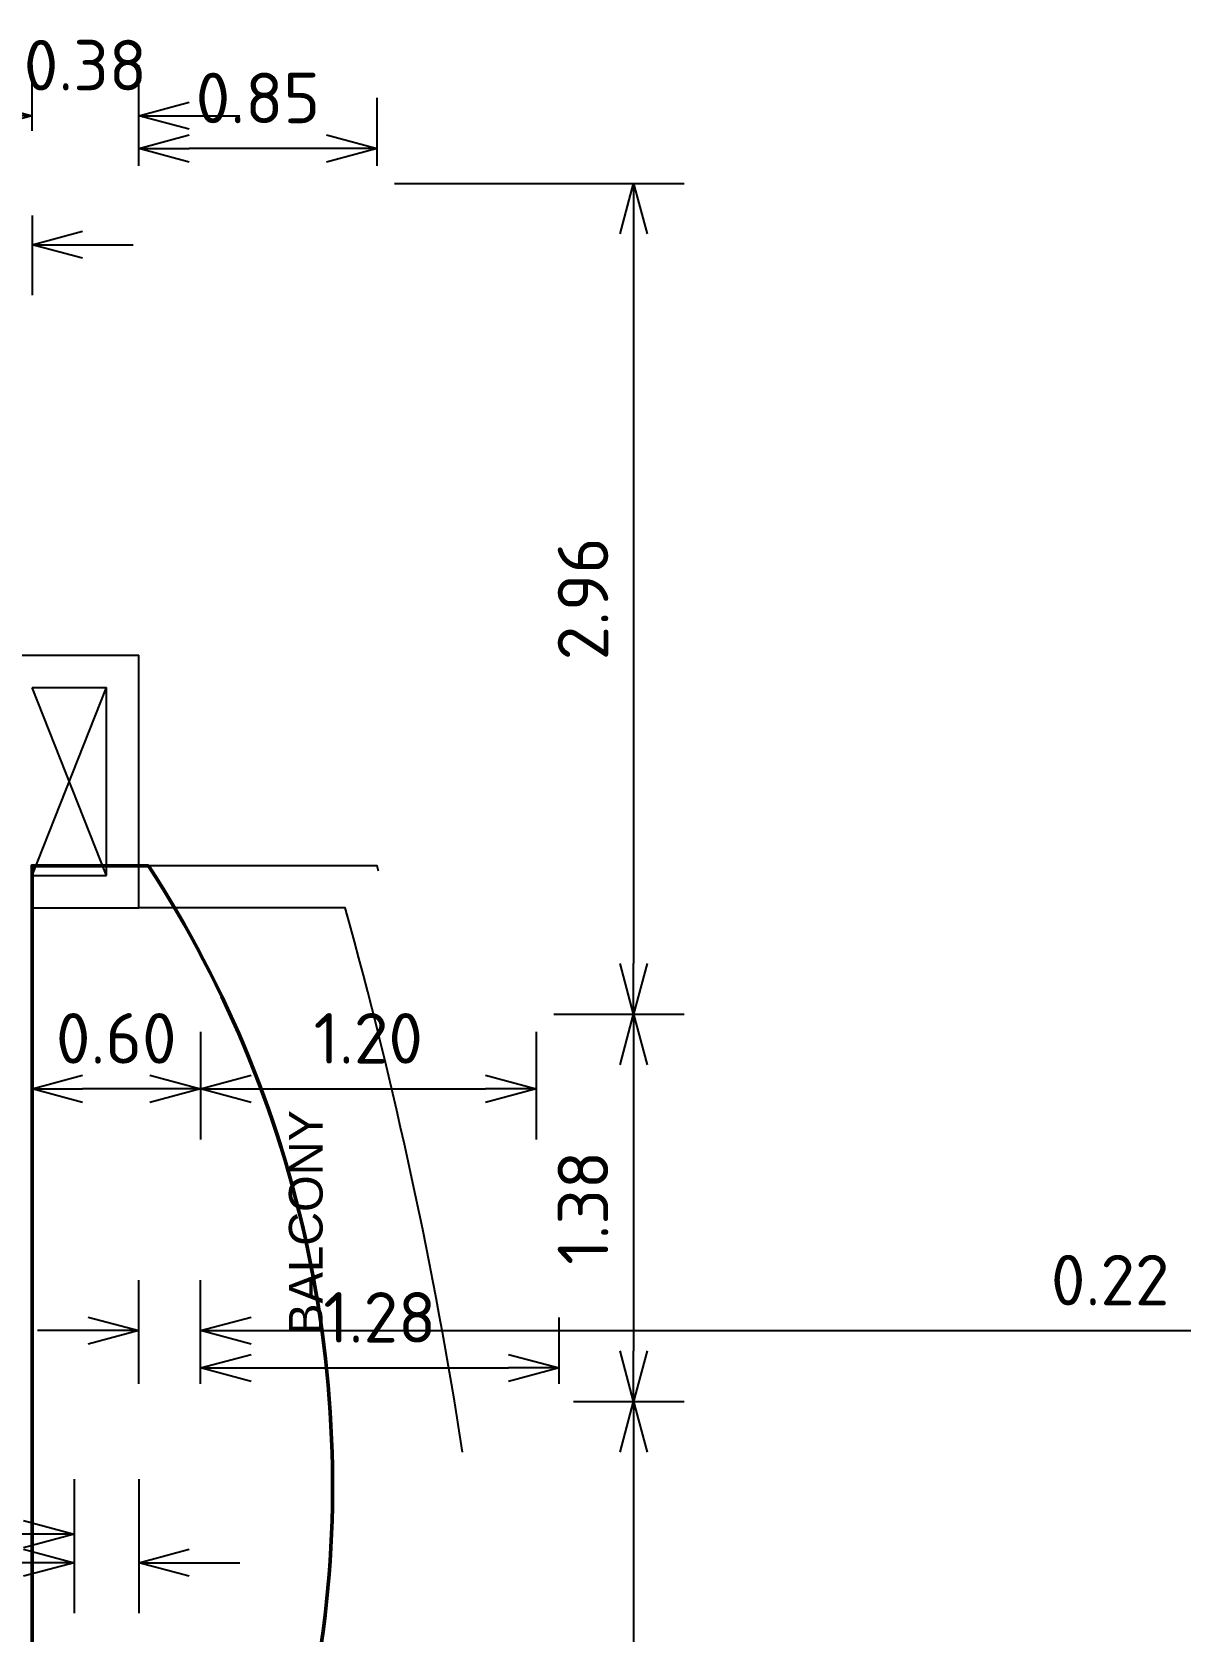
# Model space of a CAD drawing. Header units: inches. Extents: x 0 to 429, y 0 to 185.
# Drawn here: x 263.4 to 267.53, y 105.58 to 111.28 of the extents above; entities that cross this region are included whole.
import ezdxf

# ---------------------------------------------------------------- set-up
doc = ezdxf.new("R2010")
doc.units = ezdxf.units.IN
doc.header["$MEASUREMENT"] = 0
doc.layers.get('DEFPOINTS').update_dxf_attribs({"lineweight": 18})
doc.layers.add('FLOOR01', color=7, linetype='Continuous', lineweight=50)
doc.styles.add('Sanvi Common', font='isocpeur.ttf')
doc.styles.add('Xr-4BHK-A-B-Typical-Sub$0$DIM', font='arial.ttf')
doc.dimstyles.new('Sanvi Common', dxfattribs={"dimtxt": 0.18, "dimasz": 0.18, "dimexe": 0.18, "dimexo": 0.0625, "dimgap": 0.09, "dimtad": 1, "dimzin": 0, "dimdsep": 46, "dimtxsty": 'Sanvi Common', "dimblk": 'OPEN30', "dimcen": 0.09, "dimclrd": 68, "dimclre": 68, "dimclrt": 40, "dimadec": 0, "dimazin": 0, "dimtfac": 1, "dimtofl": 0, "dimtmove": 0, "dimatfit": 3, "dimldrblk": 'OPEN30', "dimfxl": 1, "dimtolj": 1, "dimtzin": 0, "dimarcsym": 0})

# ---------------------------------------------------------------- blocks, each defined once
blk = doc.blocks.new('_Open30')
at = {"color": 0, "linetype": 'ByBlock', "lineweight": -2}
for p, q in [((-1, 0.26794919), (0, 0)), ((0, 0), (-1, -0.26794919)), ((0, 0), (-1, 0))]:
    blk.add_line(p, q, dxfattribs=at)
blk = doc.blocks.new('*D361')
at = {"color": 68, "lineweight": -2, "transparency": 16777216}
for p, q in [((263.1742151244891, 110.6269652390034), (263.1742151244891, 110.3427127672839)), ((263.4042151244996, 110.6269652390034), (263.4042151244996, 110.3427127672839)), ((262.9942151244891, 110.5227127672839), (259.6462151244911, 110.5227127672839)), ((263.5842151244996, 110.5227127672839), (263.7642151244996, 110.5227127672839))]:
    blk.add_line(p, q, dxfattribs=at)
at = {"layer": 'DEFPOINTS', "color": 0, "transparency": 16777216}
for p in [(263.1742151244891, 110.6894652390034), (263.4042151244996, 110.6894652390034), (263.4042151244996, 110.5227127672839)]:
    blk.add_point(p, dxfattribs=at)
at = {"color": 68, "lineweight": -2, "transparency": 16777216, "xscale": 0.18, "yscale": 0.18, "zscale": 0.18}
blk.add_blockref('_Open30', (263.1742151244891, 110.5227127672839), dxfattribs=at)
at = {"color": 68, "lineweight": -2, "transparency": 16777216, "xscale": 0.18, "yscale": 0.18, "zscale": 0.18, "rotation": 180}
blk.add_blockref('_Open30', (263.4042151244996, 110.5227127672839), dxfattribs=at)
at = {"color": 40, "transparency": 16777216, "insert": (259.9342151244911, 110.7027127672839), "char_height": 0.18, "attachment_point": 5, "style": 'Sanvi Common'}
blk.add_mtext('\\A1;0.23', dxfattribs=at)
blk = doc.blocks.new('*D362')
at = {"color": 68, "lineweight": -2, "transparency": 16777216}
for p, q in [((263.5542284709865, 106.1243272333227), (263.5542284709865, 105.6469411463257)), ((263.7842284709679, 106.1243272586431), (263.7842284709679, 105.6469411463257)), ((263.3742284709865, 105.8269411463258), (260.0262284709885, 105.8269411463258)), ((263.9642284709679, 105.8269411463258), (264.1442284709679, 105.8269411463258))]:
    blk.add_line(p, q, dxfattribs=at)
at = {"layer": 'DEFPOINTS', "color": 0, "transparency": 16777216}
for p in [(263.5542284709865, 106.1868272333227), (263.7842284709679, 106.1868272586431), (263.5542284709865, 105.8269411463258)]:
    blk.add_point(p, dxfattribs=at)
at = {"color": 68, "lineweight": -2, "transparency": 16777216, "xscale": 0.18, "yscale": 0.18, "zscale": 0.18}
blk.add_blockref('_Open30', (263.5542284709865, 105.8269411463258), dxfattribs=at)
at = {"color": 68, "lineweight": -2, "transparency": 16777216, "xscale": 0.18, "yscale": 0.18, "zscale": 0.18, "rotation": 180}
blk.add_blockref('_Open30', (263.7842284709679, 105.8269411463258), dxfattribs=at)
at = {"color": 40, "transparency": 16777216, "insert": (260.3142284709886, 106.0069411463258), "char_height": 0.18, "attachment_point": 5, "style": 'Sanvi Common'}
blk.add_mtext('\\A1;0.23', dxfattribs=at)
blk = doc.blocks.new('*D363')
at = {"color": 68, "lineweight": -2, "transparency": 16777216}
for p, q in [((259.6092284738026, 105.9910411054294), (259.6092284738026, 106.1085411054294)), ((263.5542284709865, 106.1243272333227), (263.5542284709865, 105.7485411054294)), ((263.3742284709865, 105.9285411054294), (259.7892284738026, 105.9285411054294))]:
    blk.add_line(p, q, dxfattribs=at)
at = {"layer": 'DEFPOINTS', "color": 0, "transparency": 16777216}
for p in [(263.5542284709865, 106.1868272333227), (259.6092284738026, 105.9285411054294), (259.6092284738026, 105.9285411054294)]:
    blk.add_point(p, dxfattribs=at)
at = {"color": 68, "lineweight": -2, "transparency": 16777216, "xscale": 0.18, "yscale": 0.18, "zscale": 0.18, "rotation": 180}
blk.add_blockref('_Open30', (259.6092284738026, 105.9285411054294), dxfattribs=at)
at = {"color": 68, "lineweight": -2, "transparency": 16777216, "xscale": 0.18, "yscale": 0.18, "zscale": 0.18}
blk.add_blockref('_Open30', (263.5542284709865, 105.9285411054294), dxfattribs=at)
at = {"color": 40, "transparency": 16777216, "insert": (261.5817284723946, 106.1085411054294), "char_height": 0.18, "attachment_point": 5, "style": 'Sanvi Common'}
blk.add_mtext('\\A1;3.94', dxfattribs=at)
blk = doc.blocks.new('*D380')
at = {"color": 68, "lineweight": -2, "transparency": 16777216}
for p, q in [((264.6957325610913, 110.7413270747344), (265.7267609346735, 110.7413270747344)), ((265.5467609346735, 110.5613270747344), (265.5467609346735, 107.9613275956575)), ((265.2623038070217, 107.7813275956575), (265.7267609346735, 107.7813275956575))]:
    blk.add_line(p, q, dxfattribs=at)
at = {"layer": 'DEFPOINTS', "color": 0, "transparency": 16777216}
for p in [(264.6332325610913, 110.7413270747344), (265.1998038070217, 107.7813275956575), (265.5467609346735, 107.7813275956575)]:
    blk.add_point(p, dxfattribs=at)
at = {"color": 68, "lineweight": -2, "transparency": 16777216, "xscale": 0.18, "yscale": 0.18, "zscale": 0.18}
for p, rotation in [((265.5467609346735, 110.7413270747344), 90), ((265.5467609346735, 107.7813275956575), 270)]:
    blk.add_blockref('_Open30', p, dxfattribs=dict(at, rotation=rotation))
at = {"color": 40, "transparency": 16777216, "insert": (265.3667609346734, 109.2613273351958), "char_height": 0.18, "attachment_point": 5, "rotation": 90, "style": 'Sanvi Common'}
blk.add_mtext('\\A1;2.96', dxfattribs=at)
blk = doc.blocks.new('*D381')
at = {"color": 68, "lineweight": -2, "transparency": 16777216}
for p, q in [((265.2623038070217, 107.7813275956575), (265.7267609346735, 107.7813275956575)), ((265.5467609346735, 107.6013275956575), (265.5467609346735, 106.5813265986574)), ((265.3329576812451, 106.4013265986574), (265.7267609346735, 106.4013265986574))]:
    blk.add_line(p, q, dxfattribs=at)
at = {"layer": 'DEFPOINTS', "color": 0, "transparency": 16777216}
for p in [(265.1998038070217, 107.7813275956575), (265.2704576812451, 106.4013265986574), (265.5467609346735, 106.4013265986574)]:
    blk.add_point(p, dxfattribs=at)
at = {"color": 68, "lineweight": -2, "transparency": 16777216, "xscale": 0.18, "yscale": 0.18, "zscale": 0.18}
for p, rotation in [((265.5467609346735, 107.7813275956575), 90), ((265.5467609346735, 106.4013265986574), 270)]:
    blk.add_blockref('_Open30', p, dxfattribs=dict(at, rotation=rotation))
at = {"color": 40, "transparency": 16777216, "insert": (265.3667609346734, 107.0913270971573), "char_height": 0.18, "attachment_point": 5, "rotation": 90, "style": 'Sanvi Common'}
blk.add_mtext('\\A1;1.38', dxfattribs=at)
blk = doc.blocks.new('*D382')
at = {"color": 68, "lineweight": -2, "transparency": 16777216}
for p, q in [((265.3329576812451, 106.4013265986574), (265.7267609346735, 106.4013265986574)), ((265.5467609346735, 106.2213265986574), (265.5467609346735, 101.6248223436772)), ((264.6957325610913, 101.4448223436772), (265.7267609346735, 101.4448223436772))]:
    blk.add_line(p, q, dxfattribs=at)
at = {"layer": 'DEFPOINTS', "color": 0, "transparency": 16777216}
for p in [(265.2704576812451, 106.4013265986574), (264.6332325610913, 101.4448223436772), (265.5467609346735, 101.4448223436772)]:
    blk.add_point(p, dxfattribs=at)
at = {"color": 68, "lineweight": -2, "transparency": 16777216, "xscale": 0.18, "yscale": 0.18, "zscale": 0.18}
for p, rotation in [((265.5467609346735, 106.4013265986574), 90), ((265.5467609346735, 101.4448223436772), 270)]:
    blk.add_blockref('_Open30', p, dxfattribs=dict(at, rotation=rotation))
at = {"color": 40, "transparency": 16777216, "insert": (265.3667609346734, 103.9230744711672), "char_height": 0.18, "attachment_point": 5, "rotation": 90, "style": 'Sanvi Common'}
blk.add_mtext('\\A1;4.96', dxfattribs=at)
blk = doc.blocks.new('*D383')
at = {"color": 68, "lineweight": -2, "transparency": 16777216}
for p, q in [((264.0042403133468, 107.7188275956574), (264.0042403133468, 107.3352214058758)), ((265.1998038070216, 107.7188275956574), (265.1998038070216, 107.3352214058758)), ((264.1842403133468, 107.5152214058758), (265.0198038070216, 107.5152214058758))]:
    blk.add_line(p, q, dxfattribs=at)
at = {"layer": 'DEFPOINTS', "color": 0, "transparency": 16777216}
for p in [(264.0042403133468, 107.7813275956574), (265.1998038070216, 107.7813275956574), (265.1998038070216, 107.5152214058758)]:
    blk.add_point(p, dxfattribs=at)
at = {"color": 68, "lineweight": -2, "transparency": 16777216, "xscale": 0.18, "yscale": 0.18, "zscale": 0.18, "rotation": 180}
blk.add_blockref('_Open30', (264.0042403133468, 107.5152214058758), dxfattribs=at)
at = {"color": 68, "lineweight": -2, "transparency": 16777216, "xscale": 0.18, "yscale": 0.18, "zscale": 0.18}
blk.add_blockref('_Open30', (265.1998038070216, 107.5152214058758), dxfattribs=at)
at = {"color": 40, "transparency": 16777216, "insert": (264.6020220601842, 107.6952214058758), "char_height": 0.18, "attachment_point": 5, "style": 'Sanvi Common'}
blk.add_mtext('\\A1;1.20', dxfattribs=at)
blk = doc.blocks.new('*D384')
at = {"color": 68, "lineweight": -2, "transparency": 16777216}
for p, q in [((263.7842415217658, 110.8038270747343), (263.7842415217658, 111.0456897901816)), ((264.6332325610912, 110.8038270747343), (264.6332325610912, 111.0456897901816)), ((264.4532325610912, 110.8656897901815), (263.9642415217658, 110.8656897901815))]:
    blk.add_line(p, q, dxfattribs=at)
at = {"layer": 'DEFPOINTS', "color": 0, "transparency": 16777216}
for p in [(263.7842415217658, 110.8656897901815), (263.7842415217658, 110.7413270747343), (264.6332325610912, 110.7413270747343)]:
    blk.add_point(p, dxfattribs=at)
at = {"color": 68, "lineweight": -2, "transparency": 16777216, "xscale": 0.18, "yscale": 0.18, "zscale": 0.18, "rotation": 180}
blk.add_blockref('_Open30', (263.7842415217658, 110.8656897901815), dxfattribs=at)
at = {"color": 68, "lineweight": -2, "transparency": 16777216, "xscale": 0.18, "yscale": 0.18, "zscale": 0.18}
blk.add_blockref('_Open30', (264.6332325610912, 110.8656897901815), dxfattribs=at)
at = {"color": 40, "transparency": 16777216, "insert": (264.2087370414285, 111.0456897901816), "char_height": 0.18, "attachment_point": 5, "style": 'Sanvi Common'}
blk.add_mtext('\\A1;0.85', dxfattribs=at)
blk = doc.blocks.new('*D385')
at = {"color": 68, "lineweight": -2, "transparency": 16777216}
for p, q in [((263.4042415217611, 110.9281897901815), (263.4042415217611, 111.16253073958)), ((263.7842415217658, 110.8038270747343), (263.7842415217658, 111.16253073958)), ((263.2242415217611, 110.98253073958), (263.0442415217611, 110.98253073958)), ((263.9642415217658, 110.98253073958), (264.1442415217658, 110.98253073958))]:
    blk.add_line(p, q, dxfattribs=at)
at = {"layer": 'DEFPOINTS', "color": 0, "transparency": 16777216}
for p in [(263.4042415217611, 110.98253073958), (263.4042415217611, 110.8656897901815), (263.7842415217658, 110.7413270747343)]:
    blk.add_point(p, dxfattribs=at)
at = {"color": 68, "lineweight": -2, "transparency": 16777216, "xscale": 0.18, "yscale": 0.18, "zscale": 0.18}
blk.add_blockref('_Open30', (263.4042415217611, 110.98253073958), dxfattribs=at)
at = {"color": 68, "lineweight": -2, "transparency": 16777216, "xscale": 0.18, "yscale": 0.18, "zscale": 0.18, "rotation": 180}
blk.add_blockref('_Open30', (263.7842415217658, 110.98253073958), dxfattribs=at)
at = {"color": 40, "transparency": 16777216, "insert": (263.5942415217634, 111.16253073958), "char_height": 0.18, "attachment_point": 5, "style": 'Sanvi Common'}
blk.add_mtext('\\A1;0.38', dxfattribs=at)
blk = doc.blocks.new('*D386')
at = {"color": 68, "lineweight": -2, "transparency": 16777216}
for p, q in [((264.0042403133468, 107.7188275956574), (264.0042403133468, 107.3352214058758)), ((263.4042428399027, 107.5538033405606), (263.4042428399027, 107.3352214058758)), ((263.8242403133468, 107.5152214058758), (263.5842428399027, 107.5152214058758))]:
    blk.add_line(p, q, dxfattribs=at)
at = {"layer": 'DEFPOINTS', "color": 0, "transparency": 16777216}
for p in [(264.0042403133468, 107.7813275956574), (263.4042428399027, 107.6163033405606), (263.4042428399027, 107.5152214058758)]:
    blk.add_point(p, dxfattribs=at)
at = {"color": 68, "lineweight": -2, "transparency": 16777216, "xscale": 0.18, "yscale": 0.18, "zscale": 0.18, "rotation": 180}
blk.add_blockref('_Open30', (263.4042428399027, 107.5152214058758), dxfattribs=at)
at = {"color": 68, "lineweight": -2, "transparency": 16777216, "xscale": 0.18, "yscale": 0.18, "zscale": 0.18}
blk.add_blockref('_Open30', (264.0042403133468, 107.5152214058758), dxfattribs=at)
at = {"color": 40, "transparency": 16777216, "insert": (263.7042415766247, 107.6952214058758), "char_height": 0.18, "attachment_point": 5, "style": 'Sanvi Common'}
blk.add_mtext('\\A1;0.60', dxfattribs=at)
blk = doc.blocks.new('*D387')
at = {"color": 68, "lineweight": -2, "transparency": 16777216}
for p, q in [((263.7842415217658, 106.4638270261199), (263.7842415217658, 106.8338355397348)), ((264.0042450206294, 106.4638265990212), (264.0042450206294, 106.8338355397348)), ((263.6042415217657, 106.6538355397348), (263.4242415217657, 106.6538355397348)), ((264.1842450206294, 106.6538355397348), (267.5322450206274, 106.6538355397348))]:
    blk.add_line(p, q, dxfattribs=at)
at = {"layer": 'DEFPOINTS', "color": 0, "transparency": 16777216}
for p in [(264.0042450206294, 106.6538355397348), (263.7842415217658, 106.4013270261199), (264.0042450206294, 106.4013265990212)]:
    blk.add_point(p, dxfattribs=at)
at = {"color": 68, "lineweight": -2, "transparency": 16777216, "xscale": 0.18, "yscale": 0.18, "zscale": 0.18}
blk.add_blockref('_Open30', (263.7842415217658, 106.6538355397348), dxfattribs=at)
at = {"color": 68, "lineweight": -2, "transparency": 16777216, "xscale": 0.18, "yscale": 0.18, "zscale": 0.18, "rotation": 180}
blk.add_blockref('_Open30', (264.0042450206294, 106.6538355397348), dxfattribs=at)
at = {"color": 40, "transparency": 16777216, "insert": (267.2442450206274, 106.8338355397348), "char_height": 0.18, "attachment_point": 5, "style": 'Sanvi Common'}
blk.add_mtext('\\A1;0.22', dxfattribs=at)
blk = doc.blocks.new('*D388')
at = {"color": 68, "lineweight": -2, "transparency": 16777216}
for p, q in [((264.0042450206294, 106.4638265990212), (264.0042450206294, 106.7011259330241)), ((265.2814322222604, 106.4638265990212), (265.2814322222604, 106.7011259330241)), ((264.1842450206294, 106.5211259330241), (265.1014322222604, 106.5211259330241))]:
    blk.add_line(p, q, dxfattribs=at)
at = {"layer": 'DEFPOINTS', "color": 0, "transparency": 16777216}
for p in [(265.2814322222604, 106.5211259330241), (264.0042450206294, 106.4013265990212), (265.2814322222604, 106.4013265990212)]:
    blk.add_point(p, dxfattribs=at)
at = {"color": 68, "lineweight": -2, "transparency": 16777216, "xscale": 0.18, "yscale": 0.18, "zscale": 0.18, "rotation": 180}
blk.add_blockref('_Open30', (264.0042450206294, 106.5211259330241), dxfattribs=at)
at = {"color": 68, "lineweight": -2, "transparency": 16777216, "xscale": 0.18, "yscale": 0.18, "zscale": 0.18}
blk.add_blockref('_Open30', (265.2814322222604, 106.5211259330241), dxfattribs=at)
at = {"color": 40, "transparency": 16777216, "insert": (264.6428386214449, 106.7011259330241), "char_height": 0.18, "attachment_point": 5, "style": 'Sanvi Common'}
blk.add_mtext('\\A1;1.28', dxfattribs=at)

msp = doc.modelspace()

# ---------------------------------------------------------------- linework, layer by layer
for p, q in [((261.4142406620142, 109.0600696768521), (263.7842415217658, 109.0600696768521)), ((263.7842415217658, 108.1600696768579), (263.7842415217658, 109.0600696768521)), ((263.4042415217902, 108.9450696768468), (263.6692415217751, 108.9450696768468)), ((263.4042415217902, 108.2750696768486), (263.6692415217751, 108.9450696768468)), ((263.6692415217751, 108.2750696768486), (263.4042415217902, 108.9450696768468)), ((263.6692415217751, 108.2750696768486), (263.6692415217751, 108.9450696768468)), ((263.4042415217902, 108.2750696768486), (263.6692415217751, 108.2750696768486)), ((263.4042415217902, 108.1600696768579), (263.7842415217658, 108.1600696768579))]:
    msp.add_line(p, q)
for points in [[(264.6386315153932, 108.2911315335911, 0.0002909682061997282), (264.6332325611203, 108.3100696768521), (263.7842415217658, 108.3100696768521)], [(264.9379193422675, 106.2203426787624, 0.02960712014737415), (264.5196909986318, 108.1600696768579), (263.7842415217658, 108.1600696768579)]]:
    msp.add_lwpolyline(points, format="xyb")
at = {"layer": 'FLOOR01', "color": 35}
msp.add_lwpolyline([(263.8189505539497, 108.3104055660138), (263.4042312930742, 108.3104055660138), (263.4042262147177, 105.3504060869368), (264.4042265634105, 105.3504074518587, 0.1934733238551)], format="xyb", close=True, dxfattribs=at)

# ---------------------------------------------------------------- texts
at = {"style": 'Xr-4BHK-A-B-Typical-Sub$0$DIM'}
msp.add_text('BALCONY', height=0.12, rotation=89.99999999999999, dxfattribs=at).set_placement((264.4392543783817, 106.6388246985585))

# ---------------------------------------------------------------- dimensions: what is measured, and where the dimension line sits
at = {"color": 2}
for base, p1, p2, picture, middle in [((263.4042415217611, 110.98253073958), (263.7842415217658, 110.7413270747343), (263.4042415217611, 110.8656897901815), '*D385', (263.5942415217634, 110.98253073958)), ((263.4042151244996, 110.5227127672839), (263.1742151244891, 110.6894652390034), (263.4042151244996, 110.6894652390034), '*D361', (259.9342151244911, 110.5227127672839)), ((264.0042450206294, 106.6538355397348), (263.7842415217658, 106.4013270261199), (264.0042450206294, 106.4013265990212), '*D387', (267.2442450206274, 106.6538355397348))]:
    dim = msp.add_linear_dim(base=base, p1=p1, p2=p2, dimstyle='Sanvi Common', dxfattribs=at)
    dim.commit()
    dim.dimension.update_dxf_attribs({"geometry": picture, "text_midpoint": middle, "dimtype": 160})
for base, p1, p2, picture, middle in [((263.7842415217658, 110.8656897901815), (264.6332325610912, 110.7413270747343), (263.7842415217658, 110.7413270747343), '*D384', (264.2087370414285, 111.0456897901816)), ((263.4042428399027, 107.5152214058758), (264.0042403133468, 107.7813275956574), (263.4042428399027, 107.6163033405606), '*D386', (263.7042415766247, 107.6952214058758)), ((265.1998038070216, 107.5152214058758), (264.0042403133468, 107.7813275956574), (265.1998038070216, 107.7813275956574), '*D383', (264.6020220601842, 107.6952214058758)), ((265.2814322222604, 106.5211259330241), (264.0042450206294, 106.4013265990212), (265.2814322222604, 106.4013265990212), '*D388', (264.6428386214449, 106.7011259330241))]:
    dim = msp.add_linear_dim(base=base, p1=p1, p2=p2, dimstyle='Sanvi Common', dxfattribs=at)
    dim.commit()
    dim.dimension.update_dxf_attribs({"geometry": picture, "text_midpoint": middle})
for base, p1, p2, angle, picture, middle in [((265.5467609346735, 107.7813275956575), (264.6332325610912, 110.7413270747343), (265.1998038070216, 107.7813275956574), 90, '*D380', (265.3667609346734, 109.2613273351958)), ((265.5467609346735, 106.4013265986574), (265.1998038070216, 107.7813275956574), (265.270457681245, 106.4013265986574), 90, '*D381', (265.3667609346734, 107.0913270971573)), ((265.5467609346735, 101.4448223436772), (265.270457681245, 106.4013265986574), (264.6332325610912, 101.4448223436771), 90, '*D382', (265.3667609346734, 103.9230744711672)), ((259.6092284738026, 105.9285411054294), (263.5542284709865, 106.1868272333227), (259.6092284738026, 105.9285411054294), 180, '*D363', (261.5817284723946, 106.1085411054294))]:
    dim = msp.add_linear_dim(base=base, p1=p1, p2=p2, angle=angle, dimstyle='Sanvi Common', dxfattribs=at)
    dim.commit()
    dim.dimension.update_dxf_attribs({"geometry": picture, "text_midpoint": middle})
dim = msp.add_linear_dim(base=(263.5542284709865, 105.8269411463258), p1=(263.7842284709679, 106.1868272586431), p2=(263.5542284709865, 106.1868272333227), angle=180, dimstyle='Sanvi Common', dxfattribs=at)
dim.commit()
dim.dimension.update_dxf_attribs({"geometry": '*D362', "text_midpoint": (260.3142284709886, 105.8269411463258), "dimtype": 160})

doc.saveas('drawing.dxf')
